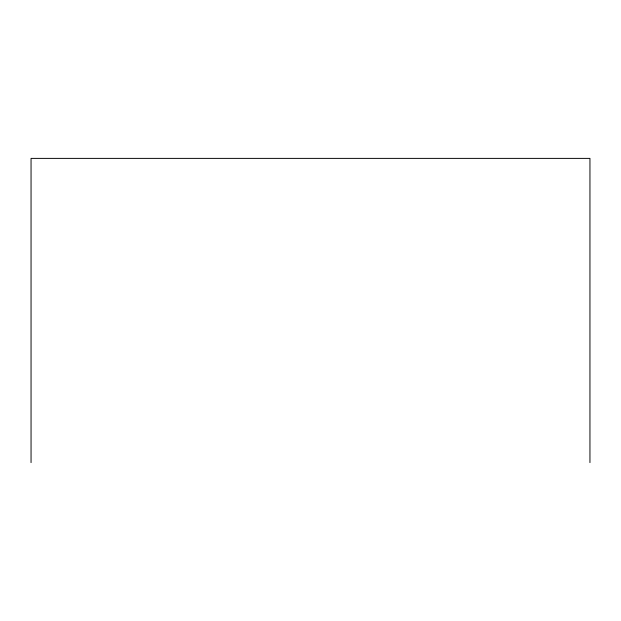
<?xml version="1.0" encoding="UTF-8"?>
<svg xmlns="http://www.w3.org/2000/svg" width="621" height="621" viewBox="0 0 621 621"><rect width="100%" height="100%" fill="white"/><g stroke="black" fill="none" stroke-linecap="round" stroke-linejoin="round"><path stroke-width="0.93" d="M589.95 462.614L589.95 158.386L31.05 158.386L31.05 462.614"/></g></svg>
